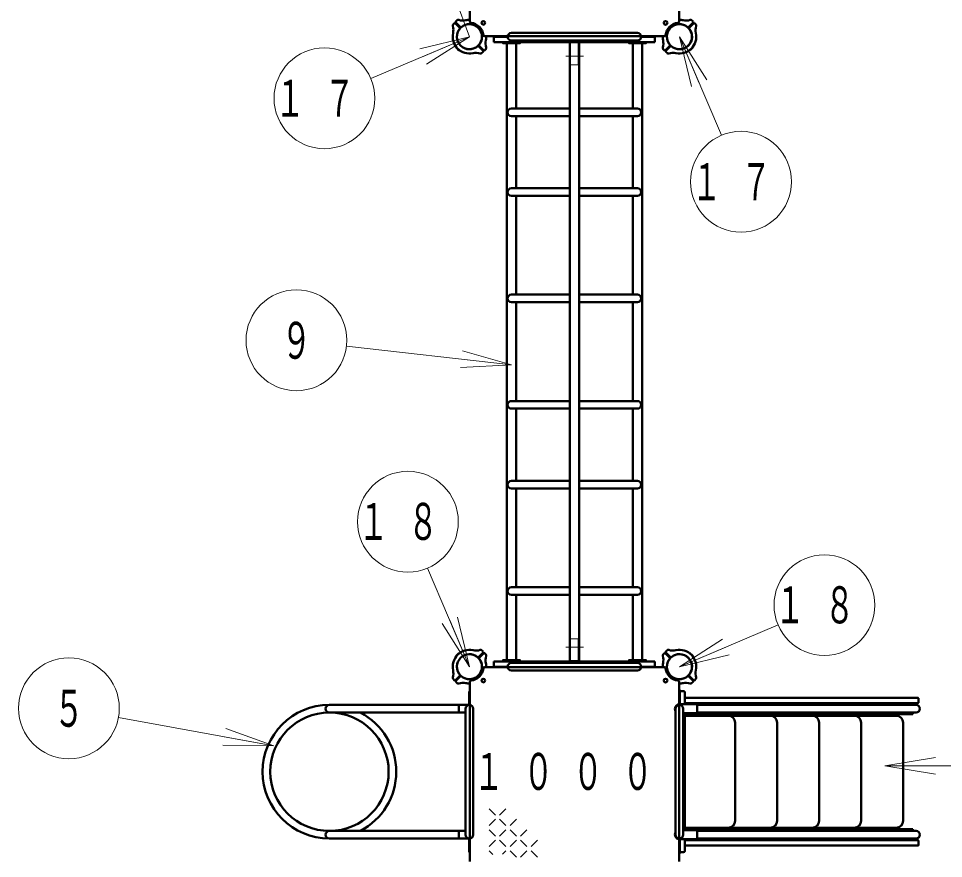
# Model space of a CAD drawing. Units: millimetres on the paper. Extents: x -385 to 0, y -594 to 267.
# Drawn here: x -298.2 to -243.2, y 137.8 to 187.8 of the extents above; entities that cross this region are included whole.
import ezdxf
from ezdxf.enums import TextEntityAlignment as Align

# ---------------------------------------------------------------- set-up
doc = ezdxf.new("R2010")
doc.units = ezdxf.units.MM
doc.linetypes.add('USER1', pattern=[4.5, 2.5, -2])
doc.linetypes.add('USER2', pattern=[6, 3, -1, 1, -1])
doc.layers.add('LY_1', color=140, linetype='Continuous', lineweight=50)
doc.styles.add('ＭＳ ゴシック', font='')
doc.styles.get('ＭＳ ゴシック').set_extended_font_data('MS Gothic')

msp = doc.modelspace()

# ---------------------------------------------------------------- linework, layer by layer
at = {"layer": 'LY_1', "color": 7, "linetype": 'USER2', "lineweight": 13}
for p, q in [((-282.81, 217.409), (-271.387, 186.728)), ((-264.604, 185.561), (-265.652, 185.561)), ((-264.604, 150.395), (-265.652, 150.395))]:
    msp.add_line(p, q, dxfattribs=at)
at = {"layer": 'LY_1'}
for p, q in [((-271.362, 192.978), (-271.362, 187.638)), ((-258.912, 192.978), (-258.912, 187.638)), ((-272.283, 187.539), (-272.366, 187.451)), ((-271.957, 187.263), (-272.235, 187.54)), ((-271.922, 187.298), (-272.2, 187.576)), ((-272.199, 187.624), (-272.11, 187.706)), ((-258.353, 187.298), (-258.075, 187.576)), ((-258.317, 187.263), (-258.04, 187.54)), ((-258.076, 187.624), (-258.164, 187.706)), ((-257.992, 187.539), (-257.909, 187.451)), ((-265.137, 186.753), (-270.477, 186.753)), ((-269.114, 186.728), (-269.929, 186.728)), ((-269.929, 186.728), (-269.929, 186.411)), ((-268.887, 186.955), (-261.387, 186.955)), ((-265.137, 186.753), (-259.797, 186.753)), ((-260.346, 186.728), (-261.161, 186.728)), ((-260.346, 186.411), (-260.346, 186.728)), ((-272.202, 186.149), (-272.204, 186.147)), ((-270.853, 186.158), (-270.575, 185.88)), ((-270.817, 186.193), (-270.54, 185.916)), ((-269.929, 186.411), (-260.346, 186.411)), ((-269.171, 167.978), (-269.171, 186.336)), ((-268.887, 186.501), (-261.387, 186.501)), ((-268.604, 182.455), (-268.604, 186.336)), ((-265.421, 186.395), (-264.854, 186.395)), ((-265.421, 186.395), (-265.421, 167.978)), ((-264.854, 186.395), (-264.854, 167.978)), ((-261.671, 186.395), (-261.104, 186.395)), ((-261.671, 182.455), (-261.671, 186.336)), ((-261.104, 167.978), (-261.104, 186.336)), ((-259.457, 186.193), (-259.735, 185.916)), ((-259.422, 186.158), (-259.7, 185.88)), ((-258.072, 186.149), (-258.07, 186.147)), ((-271.967, 185.913), (-271.968, 185.911)), ((-270.576, 185.832), (-270.672, 185.743)), ((-270.492, 185.916), (-270.402, 186.012)), ((-259.783, 185.916), (-259.872, 186.012)), ((-259.699, 185.832), (-259.603, 185.743)), ((-258.308, 185.913), (-258.306, 185.911)), ((-268.887, 182.455), (-265.421, 182.455)), ((-261.387, 182.455), (-264.854, 182.455)), ((-268.887, 182.001), (-265.421, 182.001)), ((-268.604, 177.705), (-268.604, 182.001)), ((-261.387, 182.001), (-264.854, 182.001)), ((-261.671, 177.705), (-261.671, 182.001)), ((-268.887, 177.705), (-265.421, 177.705)), ((-261.387, 177.705), (-264.854, 177.705)), ((-268.887, 177.251), (-265.421, 177.251)), ((-268.604, 171.376), (-268.604, 177.246)), ((-261.387, 177.251), (-264.854, 177.251)), ((-261.671, 171.376), (-261.671, 177.246)), ((-268.887, 171.376), (-265.421, 171.376)), ((-261.387, 171.376), (-264.854, 171.376)), ((-268.887, 170.923), (-265.421, 170.923)), ((-268.604, 165.043), (-268.604, 170.923)), ((-261.387, 170.923), (-264.854, 170.923)), ((-261.671, 165.043), (-261.671, 170.923)), ((-269.171, 167.978), (-269.171, 149.62)), ((-265.421, 149.561), (-265.421, 167.978)), ((-264.854, 149.561), (-264.854, 167.978)), ((-261.104, 167.978), (-261.104, 149.62)), ((-268.887, 165.043), (-265.421, 165.043)), ((-261.387, 165.043), (-264.854, 165.043)), ((-268.887, 164.589), (-265.421, 164.589)), ((-268.604, 164.589), (-268.604, 160.288)), ((-261.387, 164.589), (-264.854, 164.589)), ((-261.671, 164.589), (-261.671, 160.288)), ((-268.887, 160.288), (-265.421, 160.288)), ((-261.387, 160.288), (-264.854, 160.288)), ((-268.887, 159.835), (-265.421, 159.835)), ((-268.604, 159.835), (-268.604, 153.955)), ((-261.387, 159.835), (-264.854, 159.835)), ((-261.671, 159.835), (-261.671, 153.955)), ((-268.887, 153.955), (-265.421, 153.955)), ((-261.387, 153.955), (-264.854, 153.955)), ((-268.887, 153.501), (-265.421, 153.501)), ((-268.604, 153.501), (-268.604, 149.62)), ((-261.387, 153.501), (-264.854, 153.501)), ((-261.671, 153.501), (-261.671, 149.62)), ((-261.671, 150.895), (-261.671, 149.62)), ((-261.104, 150.895), (-261.104, 149.62)), ((-272.202, 149.807), (-272.204, 149.809)), ((-271.967, 150.043), (-271.968, 150.045)), ((-270.853, 149.798), (-270.575, 150.076)), ((-270.817, 149.763), (-270.54, 150.04)), ((-270.576, 150.124), (-270.672, 150.213)), ((-270.492, 150.039), (-270.402, 149.943)), ((-259.783, 150.039), (-259.872, 149.943)), ((-259.457, 149.763), (-259.735, 150.04)), ((-259.422, 149.798), (-259.7, 150.076)), ((-259.699, 150.124), (-259.603, 150.213)), ((-258.308, 150.043), (-258.306, 150.045)), ((-258.072, 149.807), (-258.07, 149.809)), ((-269.929, 149.228), (-269.929, 149.545)), ((-269.929, 149.545), (-260.346, 149.545)), ((-269.114, 149.228), (-269.929, 149.228)), ((-268.604, 149.561), (-269.171, 149.561)), ((-268.887, 149.455), (-261.387, 149.455)), ((-265.421, 149.561), (-264.854, 149.561)), ((-260.346, 149.228), (-261.161, 149.228)), ((-260.346, 149.545), (-260.346, 149.228)), ((-271.957, 148.693), (-272.235, 148.416)), ((-271.922, 148.658), (-272.2, 148.38)), ((-265.137, 149.203), (-270.477, 149.203)), ((-268.887, 149.001), (-261.387, 149.001)), ((-265.137, 149.203), (-259.797, 149.203)), ((-258.353, 148.658), (-258.075, 148.38)), ((-258.317, 148.693), (-258.04, 148.416)), ((-272.283, 148.416), (-272.366, 148.505)), ((-272.199, 148.332), (-272.11, 148.25)), ((-271.362, 142.978), (-271.362, 148.318)), ((-258.912, 142.978), (-258.912, 148.318)), ((-258.076, 148.332), (-258.164, 148.25)), ((-257.992, 148.416), (-257.909, 148.505)), ((-271.414, 147.761), (-271.414, 146.953)), ((-271.414, 147.761), (-271.361, 147.761)), ((-271.361, 147.761), (-271.361, 146.953)), ((-258.914, 146.953), (-258.914, 147.845)), ((-258.861, 147.845), (-258.914, 147.845)), ((-258.861, 146.953), (-258.861, 147.845)), ((-258.654, 147.77), (-258.804, 147.77)), ((-258.571, 147.686), (-258.571, 146.995)), ((-245.004, 147.061), (-258.571, 147.061)), ((-244.7, 147.061), (-258.571, 147.061)), ((-244.7, 147.378), (-258.521, 147.378)), ((-245.004, 146.955), (-245.004, 147.061)), ((-244.65, 147.111), (-244.65, 147.328)), ((-279.721, 146.955), (-271.387, 146.955)), ((-279.721, 146.501), (-271.614, 146.501)), ((-272.021, 146.955), (-272.021, 146.501)), ((-271.614, 146.728), (-271.614, 142.978)), ((-271.161, 146.728), (-271.161, 142.978)), ((-259.114, 142.978), (-259.114, 146.728)), ((-257.827, 146.995), (-258.861, 146.995)), ((-258.661, 142.978), (-258.661, 146.728)), ((-257.827, 146.461), (-258.661, 146.461)), ((-258.571, 146.461), (-258.571, 142.978)), ((-257.827, 146.461), (-257.827, 146.995)), ((-244.8, 146.955), (-257.827, 146.955)), ((-244.8, 146.501), (-257.827, 146.501)), ((-245.004, 146.395), (-245.004, 146.501)), ((-245.004, 146.395), (-258.571, 146.395)), ((-245.987, 146.311), (-258.571, 146.311)), ((-255.571, 142.978), (-255.571, 145.895)), ((-253.071, 142.978), (-253.071, 145.895)), ((-250.571, 142.978), (-250.571, 145.895)), ((-248.071, 142.978), (-248.071, 145.895)), ((-245.571, 142.978), (-245.571, 145.895)), ((-271.614, 139.228), (-271.614, 142.978)), ((-271.614, 141.24), (-271.614, 142.978)), ((-271.362, 142.978), (-271.362, 137.638)), ((-271.161, 139.228), (-271.161, 142.978)), ((-271.161, 141.48), (-271.161, 142.978)), ((-259.114, 142.978), (-259.114, 139.228)), ((-258.912, 142.978), (-258.912, 137.638)), ((-258.661, 142.978), (-258.661, 139.228)), ((-258.571, 139.495), (-258.571, 142.978)), ((-255.571, 142.978), (-255.571, 140.061)), ((-253.071, 142.978), (-253.071, 140.061)), ((-250.571, 142.978), (-250.571, 140.061)), ((-248.071, 142.978), (-248.071, 140.061)), ((-245.571, 142.978), (-245.571, 140.061)), ((-279.721, 139.455), (-271.614, 139.455)), ((-272.021, 139.001), (-272.021, 139.455)), ((-257.827, 139.495), (-258.661, 139.495)), ((-245.987, 139.645), (-258.571, 139.645)), ((-245.004, 139.561), (-258.571, 139.561)), ((-257.827, 139.495), (-257.827, 138.961)), ((-244.8, 139.455), (-257.827, 139.455)), ((-245.004, 139.561), (-245.004, 139.455)), ((-279.721, 139.001), (-271.387, 139.001)), ((-271.414, 138.195), (-271.414, 139.003)), ((-271.361, 138.195), (-271.361, 139.003)), ((-258.914, 139.003), (-258.914, 138.111)), ((-258.861, 139.003), (-258.861, 138.111)), ((-257.827, 138.961), (-258.861, 138.961)), ((-258.571, 138.27), (-258.571, 138.961)), ((-244.7, 138.895), (-258.571, 138.895)), ((-245.004, 138.895), (-258.571, 138.895)), ((-244.8, 139.001), (-257.827, 139.001)), ((-245.004, 139.001), (-245.004, 138.895)), ((-244.65, 138.845), (-244.65, 138.628)), ((-244.7, 138.578), (-258.521, 138.578)), ((-271.414, 138.195), (-271.361, 138.195)), ((-258.861, 138.111), (-258.914, 138.111)), ((-258.654, 138.186), (-258.804, 138.186))]:
    msp.add_line(p, q, dxfattribs=at)
at = {"layer": 'LY_1', "color": 7, "lineweight": 13}
for p, q in [((-271.387, 186.728), (-277.256, 184.236)), ((-274.344, 186.016), (-271.387, 186.728)), ((-271.387, 186.728), (-274.149, 185.555)), ((-271.387, 186.728), (-273.953, 185.095)), ((-258.175, 183.771), (-258.887, 186.728)), ((-258.887, 186.728), (-257.255, 184.162)), ((-258.887, 186.728), (-257.715, 183.966)), ((-258.887, 186.728), (-256.395, 180.859)), ((-268.882, 167.194), (-278.705, 168.317)), ((-271.806, 168.032), (-268.882, 167.194)), ((-268.882, 167.194), (-271.862, 167.535)), ((-268.882, 167.194), (-271.919, 167.038)), ((-271.387, 149.228), (-273.879, 155.097)), ((-271.387, 149.228), (-272.56, 151.989)), ((-272.099, 152.185), (-271.387, 149.228)), ((-271.387, 149.228), (-273.02, 151.794)), ((-258.887, 149.228), (-253.018, 151.72)), ((-258.887, 149.228), (-256.321, 150.861)), ((-258.887, 149.228), (-256.126, 150.4)), ((-255.93, 149.94), (-258.887, 149.228)), ((-283.032, 144.513), (-292.279, 146.211)), ((-285.892, 145.547), (-283.032, 144.513)), ((-283.032, 144.513), (-285.983, 145.055)), ((-283.032, 144.513), (-286.073, 144.563)), ((-246.655, 143.331), (-243.655, 143.831)), ((-243.655, 142.831), (-246.655, 143.331)), ((-246.655, 143.331), (-243.655, 143.331)), ((-246.655, 143.331), (-235.917, 143.331)), ((-269.844, 140.396), (-270.219, 140.771)), ((-269.219, 140.771), (-269.594, 140.396)), ((-269.844, 140.146), (-270.219, 139.771)), ((-269.219, 139.771), (-269.594, 140.146)), ((-268.594, 140.146), (-268.969, 139.771)), ((-269.844, 139.146), (-270.219, 139.521)), ((-269.219, 139.521), (-269.594, 139.146)), ((-268.594, 139.146), (-268.969, 139.521)), ((-267.969, 139.521), (-268.344, 139.146)), ((-269.844, 138.896), (-270.219, 138.521)), ((-269.219, 138.521), (-269.594, 138.896)), ((-268.594, 138.896), (-268.969, 138.521)), ((-267.969, 138.521), (-268.344, 138.896)), ((-267.344, 138.896), (-267.719, 138.521)), ((-269.996, 138.049), (-270.219, 138.271)), ((-269.219, 138.271), (-269.418, 138.072)), ((-268.594, 137.896), (-268.969, 138.271)), ((-267.969, 138.271), (-268.344, 137.896)), ((-267.344, 137.896), (-267.719, 138.271))]:
    msp.add_line(p, q, dxfattribs=at)
at = {"layer": 'LY_1', "color": 7, "linetype": 'USER1', "lineweight": 13}
for p, q in [((-265.364, 186.501), (-265.364, 185.061)), ((-264.911, 186.501), (-264.911, 185.061)), ((-265.364, 185.061), (-264.911, 185.061)), ((-265.364, 150.895), (-264.911, 150.895)), ((-265.364, 149.455), (-265.364, 150.895)), ((-264.911, 149.455), (-264.911, 150.895))]:
    msp.add_line(p, q, dxfattribs=at)
at = {"layer": 'LY_1'}
for points in [[(-269.387, 186.411), (-269.387, 186.336), (-268.387, 186.336), (-268.387, 186.411)], [(-260.887, 186.411), (-260.887, 186.336), (-261.887, 186.336), (-261.887, 186.411)], [(-269.387, 149.545), (-269.387, 149.62), (-268.387, 149.62), (-268.387, 149.545)], [(-260.887, 149.545), (-260.887, 149.62), (-261.887, 149.62), (-261.887, 149.545)], [(-260.887, 149.545), (-260.887, 149.62), (-261.887, 149.62), (-261.887, 149.545)]]:
    msp.add_lwpolyline(points, close=True, dxfattribs=at)
for centre, radius in [((-271.387, 186.728), 0.743), ((-270.562, 187.553), 0.108), ((-259.712, 187.553), 0.108), ((-258.887, 186.728), 0.743), ((-258.887, 186.728), 0.743), ((-271.387, 149.228), 0.743), ((-258.887, 149.228), 0.743), ((-270.562, 148.403), 0.108), ((-259.712, 148.403), 0.108), ((-279.721, 142.978), 3.523)]:
    msp.add_circle(centre, radius, dxfattribs=at)
at = {"layer": 'LY_1', "color": 7, "lineweight": 13}
for centre in [(-280.018, 183.063), (-255.223, 178.097), (-281.686, 168.658), (-275.052, 157.858), (-250.257, 152.892), (-295.23, 146.753)]:
    msp.add_circle(centre, 3, dxfattribs=at)
at = {"layer": 'LY_1'}
for centre, radius, start, end in [((-272.305, 187.394), 0.0833, 137, 197.5412), ((-273.179, 187.118), 0.833, 347.7272, 17.5412), ((-272.258, 187.517), 0.0333, 45, 137), ((-272.176, 187.599), 0.0333, 133, 225), ((-271.387, 186.728), 0.75, 139.2707, 225), ((-272.053, 187.645), 0.0833, 72.4588, 133), ((-271.777, 188.519), 0.833, 252.4588, 282.2728), ((-271.981, 187.239), 0.0333, 319.2707, 45), ((-271.898, 187.321), 0.0333, 225, 310.7293), ((-271.387, 186.728), 0.75, 45, 130.7293), ((-271.387, 186.728), 1, 88.5675, 102.2728), ((-271.279, 187.638), 0.0833, 180, 263.2128), ((-271.387, 186.728), 0.833, 6.7872, 83.2128), ((-271.387, 186.728), 0.75, 319.2707, 45), ((-258.887, 186.728), 0.833, 96.7872, 173.2128), ((-258.887, 186.728), 0.75, 135, 220.7293), ((-258.887, 186.728), 0.75, 49.2707, 135), ((-258.996, 187.638), 0.0833, 276.7872, 0), ((-258.887, 186.728), 1, 77.7272, 91.4325), ((-258.498, 188.519), 0.833, 257.7272, 287.5412), ((-258.376, 187.321), 0.0333, 229.2707, 315), ((-258.887, 186.728), 0.75, 315, 40.7293), ((-258.294, 187.239), 0.0333, 135, 220.7293), ((-258.221, 187.645), 0.0833, 47, 107.5412), ((-258.098, 187.599), 0.0333, 315, 47), ((-258.016, 187.517), 0.0333, 43, 135), ((-257.096, 187.118), 0.833, 162.4588, 192.2728), ((-257.97, 187.394), 0.0833, 342.4588, 43), ((-271.387, 186.728), 1, 167.7272, 225), ((-270.477, 186.836), 0.0833, 186.7872, 270), ((-271.387, 186.728), 1, 347.7272, 1.4325), ((-268.887, 186.728), 0.227, 90, 270), ((-261.387, 186.728), 0.227, 270, 90), ((-258.887, 186.728), 1, 178.5675, 192.2728), ((-259.797, 186.836), 0.0833, 270, 353.2128), ((-258.887, 186.728), 1, 315, 12.2728), ((-272.192, 186.135), 0.0167, 135, 216.3731), ((-271.387, 186.728), 1.017, 216.3731, 225), ((-271.387, 186.728), 0.75, 225, 310.7293), ((-270.876, 186.134), 0.0333, 45, 130.7293), ((-270.794, 186.217), 0.0333, 139.2707, 225), ((-269.596, 186.338), 0.833, 167.7272, 197.5412), ((-260.679, 186.338), 0.833, 342.4588, 12.2728), ((-259.481, 186.217), 0.0333, 315, 40.7293), ((-259.398, 186.134), 0.0333, 49.2707, 135), ((-258.887, 186.728), 0.75, 229.2707, 315), ((-258.887, 186.728), 1.017, 315, 323.6269), ((-258.082, 186.135), 0.0167, 323.6269, 45), ((-271.387, 186.728), 1.017, 225, 233.6269), ((-271.387, 186.728), 1, 225, 282.2728), ((-271.98, 185.923), 0.0167, 233.6269, 315), ((-270.998, 184.936), 0.833, 72.4588, 102.2728), ((-270.721, 185.81), 0.0833, 252.4588, 313), ((-270.598, 185.857), 0.0333, 313, 45), ((-270.516, 185.939), 0.0333, 225, 317), ((-270.47, 186.062), 0.0833, 317, 17.5412), ((-259.805, 186.062), 0.0833, 162.4588, 223), ((-259.758, 185.939), 0.0333, 223, 315), ((-259.676, 185.857), 0.0333, 135, 227), ((-259.553, 185.81), 0.0833, 227, 287.5412), ((-259.277, 184.936), 0.833, 77.7272, 107.5412), ((-258.887, 186.728), 1, 257.7272, 315), ((-258.294, 185.923), 0.0167, 225, 306.3731), ((-258.887, 186.728), 1.017, 306.3731, 315), ((-268.887, 182.228), 0.227, 90, 270), ((-261.387, 182.228), 0.227, 270, 90), ((-268.887, 177.478), 0.227, 90, 270), ((-261.387, 177.478), 0.227, 270, 90), ((-268.887, 171.149), 0.227, 90, 270), ((-261.387, 171.149), 0.227, 270, 90), ((-268.887, 164.816), 0.227, 90, 270), ((-261.387, 164.816), 0.227, 270, 90), ((-268.887, 160.061), 0.227, 90, 270), ((-261.387, 160.061), 0.227, 270, 90), ((-268.887, 153.728), 0.227, 90, 270), ((-261.387, 153.728), 0.227, 270, 90), ((-271.387, 149.228), 1, 135, 192.2728), ((-272.192, 149.821), 0.0167, 143.6269, 225), ((-271.387, 149.228), 1.017, 135, 143.6269), ((-271.387, 149.228), 1.017, 126.3731, 135), ((-271.387, 149.228), 1, 77.7272, 135), ((-271.98, 150.033), 0.0167, 45, 126.3731), ((-271.387, 149.228), 0.75, 49.2707, 135), ((-270.998, 151.019), 0.833, 257.7272, 287.5412), ((-270.876, 149.821), 0.0333, 229.2707, 315), ((-270.794, 149.739), 0.0333, 135, 220.7293), ((-270.721, 150.145), 0.0833, 47, 107.5412), ((-270.598, 150.099), 0.0333, 315, 47), ((-270.516, 150.017), 0.0333, 43, 135), ((-269.596, 149.618), 0.833, 162.4588, 192.2728), ((-270.47, 149.894), 0.0833, 342.4588, 43), ((-259.805, 149.894), 0.0833, 137, 197.5412), ((-260.679, 149.618), 0.833, 347.7272, 17.5412), ((-259.758, 150.017), 0.0333, 45, 137), ((-259.676, 150.099), 0.0333, 133, 225), ((-259.553, 150.145), 0.0833, 72.4588, 133), ((-259.277, 151.019), 0.833, 252.4588, 282.2728), ((-259.481, 149.739), 0.0333, 319.2707, 45), ((-259.398, 149.821), 0.0333, 225, 310.7293), ((-258.887, 149.228), 0.75, 45, 130.7293), ((-258.887, 149.228), 1, 45, 102.2728), ((-258.294, 150.033), 0.0167, 53.6269, 135), ((-258.887, 149.228), 1.017, 45, 53.6269), ((-258.887, 149.228), 1, 347.7272, 45), ((-258.887, 149.228), 1.017, 36.3731, 45), ((-258.082, 149.821), 0.0167, 315, 36.3731), ((-271.387, 149.228), 0.75, 135, 220.7293), ((-271.387, 149.228), 0.75, 315, 40.7293), ((-271.387, 149.228), 1, 358.5675, 12.2728), ((-268.887, 149.228), 0.227, 90, 270), ((-261.387, 149.228), 0.227, 270, 90), ((-258.887, 149.228), 1, 167.7272, 181.4325), ((-258.887, 149.228), 0.75, 139.2707, 225), ((-258.887, 149.228), 0.75, 319.2707, 45), ((-273.179, 148.838), 0.833, 342.4588, 12.2728), ((-271.981, 148.717), 0.0333, 315, 40.7293), ((-271.898, 148.634), 0.0333, 49.2707, 135), ((-271.387, 149.228), 0.75, 229.2707, 315), ((-271.387, 149.228), 0.833, 276.7872, 353.2128), ((-270.477, 149.12), 0.0833, 90, 173.2128), ((-259.797, 149.12), 0.0833, 6.7872, 90), ((-258.887, 149.228), 0.833, 186.7872, 263.2128), ((-258.887, 149.228), 0.75, 225, 310.7293), ((-258.376, 148.634), 0.0333, 45, 130.7293), ((-258.294, 148.717), 0.0333, 139.2707, 225), ((-257.096, 148.838), 0.833, 167.7272, 197.5412), ((-272.305, 148.562), 0.0833, 162.4588, 223), ((-272.258, 148.439), 0.0333, 223, 315), ((-272.176, 148.357), 0.0333, 135, 227), ((-272.053, 148.31), 0.0833, 227, 287.5412), ((-271.777, 147.436), 0.833, 77.7272, 107.5412), ((-271.387, 149.228), 1, 257.7272, 271.4325), ((-271.279, 148.318), 0.0833, 96.7872, 180), ((-258.996, 148.318), 0.0833, 0, 83.2128), ((-258.887, 149.228), 1, 268.5675, 282.2728), ((-258.498, 147.436), 0.833, 72.4588, 102.2728), ((-258.221, 148.31), 0.0833, 252.4588, 313), ((-258.098, 148.357), 0.0333, 313, 45), ((-258.016, 148.439), 0.0333, 225, 317), ((-257.97, 148.562), 0.0833, 317, 17.5412), ((-258.804, 147.686), 0.0833, 90, 132.8436), ((-258.654, 147.686), 0.0833, 0, 90), ((-244.7, 147.328), 0.05, 0, 90), ((-244.7, 147.111), 0.05, 270, 0), ((-279.721, 142.978), 3.977, 90, 270), ((-279.721, 146.728), 0.227, 90, 270), ((-279.721, 142.978), 3.977, 297.625, 62.375), ((-271.387, 146.728), 0.227, 0, 180), ((-258.887, 146.728), 0.267, 95.7392, 211.7883), ((-258.887, 146.728), 0.227, 0, 180), ((-244.8, 146.728), 0.227, 270, 90), ((-255.987, 145.895), 0.417, 0, 90), ((-253.487, 145.895), 0.417, 0, 90), ((-250.987, 145.895), 0.417, 0, 90), ((-248.487, 145.895), 0.417, 0, 90), ((-245.987, 145.895), 0.417, 0, 90), ((-255.987, 140.061), 0.417, 270, 0), ((-253.487, 140.061), 0.417, 270, 0), ((-250.987, 140.061), 0.417, 270, 0), ((-248.487, 140.061), 0.417, 270, 0), ((-245.987, 140.061), 0.417, 270, 0), ((-279.721, 139.228), 0.227, 90, 270), ((-258.887, 139.228), 0.267, 148.2117, 264.2608), ((-244.8, 139.228), 0.227, 270, 90), ((-271.387, 139.228), 0.227, 180, 0), ((-258.887, 139.228), 0.227, 180, 0), ((-244.7, 138.845), 0.05, 0, 90), ((-258.804, 138.27), 0.0833, 227.1564, 270), ((-258.654, 138.27), 0.0833, 270, 0), ((-244.7, 138.628), 0.05, 270, 0)]:
    msp.add_arc(centre, radius, start, end, dxfattribs=at)

# ---------------------------------------------------------------- texts
at = {"layer": 'LY_1', "color": 7, "style": 'ＭＳ ゴシック', "width": 0.6}
for s, p in [('９', (-281.686, 168.658)), ('５', (-295.23, 146.753))]:
    msp.add_text(s, height=2.199, dxfattribs=at).set_placement(p, align=Align.MIDDLE_CENTER)
at = {"layer": 'LY_1', "color": 7, "char_height": 2.199, "style": 'ＭＳ ゴシック'}
for s, insert, attachment_point in [('\\T1.64;\\W0.6;１７', (-280.018, 183.063), 5), ('\\T1.64;\\W0.6;１７', (-255.223, 178.097), 5), ('\\T1.64;\\W0.6;１８', (-275.052, 157.858), 5), ('\\T1.64;\\W0.6;１８', (-250.257, 152.892), 5), ('\\T1.64;\\W0.6;１０００', (-271.137, 142.978), 4)]:
    msp.add_mtext(s, dxfattribs=dict(at, insert=insert, attachment_point=attachment_point))

doc.saveas('drawing.dxf')
